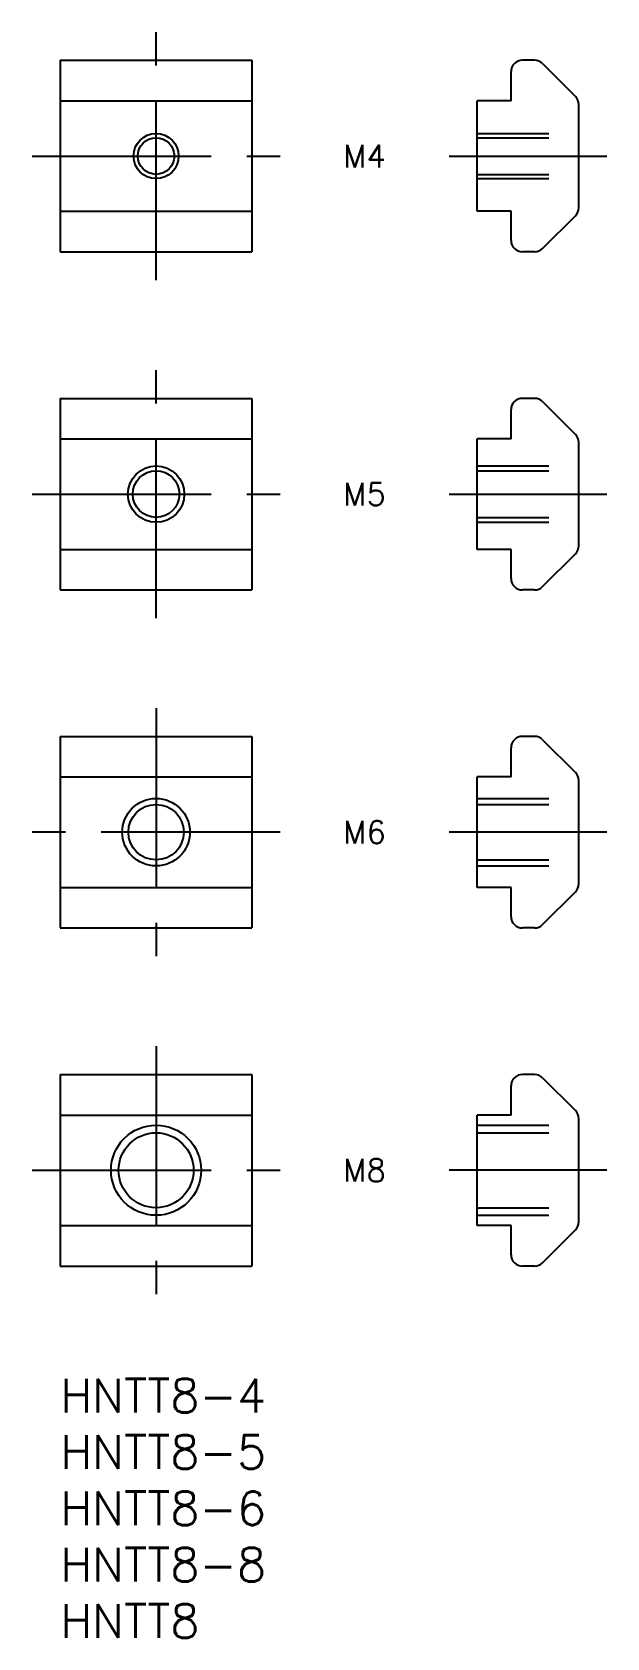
# Model space of a CAD drawing. Extents: x -3 to 48, y -23 to 120.
import ezdxf
from ezdxf.enums import TextEntityAlignment as Align

# ---------------------------------------------------------------- set-up
doc = ezdxf.new("R2010")
doc.units = 0
doc.header["$LTSCALE"] = 0.5
doc.linetypes.add('CENTER', pattern=[50.8, 31.75, -6.35, 6.35, -6.35])
doc.linetypes.add('DASHED', pattern=[19.05, 12.7, -6.35])
for name, color, linetype in [('MSM_CENTER', 1, 'CENTER'), ('MSM_CONTINUOUS', 7, 'CONTINUOUS'), ('MSM_DASHED', 4, 'DASHED'), ('MSM_NARROW', 5, 'CONTINUOUS'), ('MSM_PART_NUMBER', 7, 'CONTINUOUS')]:
    doc.layers.add(name, color=color, linetype=linetype)
doc.styles.get("Standard").update_dxf_attribs({"font": 'txt.shx', "height": 3, "bigfont": 'bigfont.shx'})

# ---------------------------------------------------------------- blocks, each defined once
blk = doc.blocks.new('*U2')
at = {"layer": 'MSM_PART_NUMBER'}
blk.add_text('HNTT8-4', height=3, dxfattribs=at).set_placement((0, -3))
blk = doc.blocks.new('*U3')
at = {"layer": 'MSM_PART_NUMBER'}
blk.add_text('HNTT8-5', height=3, dxfattribs=at).set_placement((0, -8))
blk = doc.blocks.new('*U4')
at = {"layer": 'MSM_PART_NUMBER'}
blk.add_text('HNTT8-6', height=3, dxfattribs=at).set_placement((0, -13))
blk = doc.blocks.new('*U5')
at = {"layer": 'MSM_PART_NUMBER'}
blk.add_text('HNTT8-8', height=3, dxfattribs=at).set_placement((0, -18))
blk = doc.blocks.new('*U6')
at = {"layer": 'MSM_PART_NUMBER'}
blk.add_text('HNTT8', height=3, dxfattribs=at).set_placement((0, -23))

msp = doc.modelspace()

# ---------------------------------------------------------------- linework, layer by layer
at = {"layer": 'MSM_CENTER'}
for p, q in [((8.5, 97.5), (8.5, 119.5)), ((-2.5, 108.5), (19.5, 108.5)), ((34.5, 108.5), (48.5, 108.5)), ((8.5, 67.5), (8.5, 89.5)), ((-2.5, 78.5), (19.5, 78.5)), ((34.5, 78.5), (48.5, 78.5)), ((8.5, 59.5), (8.5, 37.5)), ((19.5, 48.5), (-2.5, 48.5)), ((48.5, 48.5), (34.5, 48.5)), ((8.5, 29.5), (8.5, 7.5)), ((-2.5, 18.5), (19.5, 18.5)), ((48.5, 18.5), (34.5, 18.5))]:
    msp.add_line(p, q, dxfattribs=at)
at = {"layer": 'MSM_CONTINUOUS'}
for p, q in [((0, 117), (0, 100)), ((0, 117), (17, 117)), ((17, 117), (17, 100)), ((42.085787, 117), (41, 117)), ((40, 113.4), (40, 116)), ((42.792892, 116.707107), (45.707107, 113.792892)), ((0, 113.4), (17, 113.4)), ((40, 113.4), (37, 113.4)), ((37, 103.6), (37, 113.4)), ((46, 103.914214), (46, 113.107797)), ((0, 103.6), (17, 103.6)), ((40, 103.6), (37, 103.6)), ((40, 101), (40, 103.6)), ((42.792892, 100.292892), (45.707107, 103.207106)), ((0, 100), (17, 100)), ((42.085787, 100), (41, 100)), ((0, 87), (0, 70)), ((0, 87), (17, 87)), ((17, 87), (17, 70)), ((42.085787, 87), (41, 87)), ((40, 83.4), (40, 86)), ((42.792892, 86.707107), (45.707107, 83.792892)), ((0, 83.4), (17, 83.4)), ((40, 83.4), (37, 83.4)), ((37, 73.6), (37, 83.4)), ((46, 73.914214), (46, 83.107797)), ((0, 73.6), (17, 73.6)), ((40, 73.6), (37, 73.6)), ((40, 71), (40, 73.6)), ((42.792892, 70.292892), (45.707107, 73.207106)), ((0, 70), (17, 70)), ((42.085787, 70), (41, 70)), ((0, 57), (0, 40)), ((0, 57), (17, 57)), ((17, 57), (17, 40)), ((42.085787, 57), (41, 57)), ((40, 53.4), (40, 56)), ((42.792892, 56.707107), (45.707107, 53.792892)), ((0, 53.4), (17, 53.4)), ((40, 53.4), (37, 53.4)), ((37, 43.6), (37, 53.4)), ((46, 43.914214), (46, 53.107797)), ((0, 43.6), (17, 43.6)), ((40, 43.6), (37, 43.6)), ((40, 41), (40, 43.6)), ((42.792892, 40.292892), (45.707107, 43.207106)), ((0, 40), (17, 40)), ((42.085787, 40), (41, 40)), ((0, 27), (0, 10)), ((0, 27), (17, 27)), ((17, 27), (17, 10)), ((40, 23.4), (40, 26)), ((42.085787, 27), (41, 27)), ((42.792892, 26.707107), (45.707107, 23.792892)), ((0, 23.4), (17, 23.4)), ((40, 23.4), (37, 23.4)), ((37, 13.6), (37, 23.4)), ((46, 13.914214), (46, 23.107797)), ((0, 13.6), (17, 13.6)), ((40, 13.6), (37, 13.6)), ((40, 11), (40, 13.6)), ((42.792892, 10.292892), (45.707107, 13.207106)), ((0, 10), (17, 10)), ((42.085787, 10), (41, 10))]:
    msp.add_line(p, q, dxfattribs=at)
for centre, radius in [((8.5, 108.5), 1.621), ((8.5, 78.5), 2.067), ((8.5, 48.5), 2.4585), ((8.5, 18.5), 3.3235)]:
    msp.add_circle(centre, radius, dxfattribs=at)
for centre, start, end in [((41, 116), 90, 180.000003), ((42.085787, 116), 45, 90), ((45, 113.085786), 0, 45), ((45, 103.914214), 315, 0), ((41, 101), 180.000003, 270.00001), ((42.085787, 101), 270.00001, 315), ((41, 86), 90, 180.000003), ((42.085787, 86), 45, 90), ((45, 83.085786), 0, 45), ((45, 73.914214), 315, 0), ((41, 71), 180.000003, 270.00001), ((42.085787, 71), 270.00001, 315), ((41, 56), 90, 180.000003), ((42.085787, 56), 45, 90), ((45, 53.085786), 0, 45), ((45, 43.914214), 315, 0), ((41, 41), 180.000003, 270.00001), ((42.085787, 41), 270.00001, 315), ((41, 26), 90, 180.000003), ((42.085787, 26), 45, 90), ((45, 23.085786), 0, 45), ((45, 13.914214), 315, 0), ((41, 11), 180.000003, 270.00001), ((42.085787, 11), 270.00001, 315)]:
    msp.add_arc(centre, 1, start, end, dxfattribs=at)
at = {"layer": 'MSM_DASHED'}
for p, q in [((37, 110.5), (46, 110.5)), ((37, 110.121), (46, 110.121)), ((37, 106.879), (46, 106.879)), ((37, 106.5), (46, 106.5)), ((37, 81), (46, 81)), ((37, 80.567), (46, 80.567)), ((37, 76.433), (46, 76.433)), ((37, 76), (46, 76)), ((37, 51.5), (46, 51.5)), ((37, 50.9585), (46, 50.9585)), ((37, 46.0415), (46, 46.0415)), ((37, 45.5), (46, 45.5)), ((37, 22.5), (46, 22.5)), ((37, 21.8235), (46, 21.8235)), ((37, 15.1765), (46, 15.1765)), ((37, 14.5), (46, 14.5))]:
    msp.add_line(p, q, dxfattribs=at)
at = {"layer": 'MSM_NARROW'}
for centre, radius in [((8.5, 108.5), 2), ((8.5, 78.5), 2.5), ((8.5, 48.5), 3), ((8.5, 18.5), 4)]:
    msp.add_circle(centre, radius, dxfattribs=at)

# ---------------------------------------------------------------- block references
at = {"layer": 'MSM_CONTINUOUS'}
for name in ['*U2', '*U3', '*U4', '*U5', '*U6']:
    msp.add_blockref(name, (0, 0), dxfattribs=at)

# ---------------------------------------------------------------- texts
for s, p in [('M4', (27, 108.5)), ('M5', (27, 78.5)), ('M6', (27, 48.5)), ('M8', (27, 18.5))]:
    msp.add_text(s, height=2, dxfattribs=at).set_placement(p, align=Align.MIDDLE)

doc.saveas('drawing.dxf')
